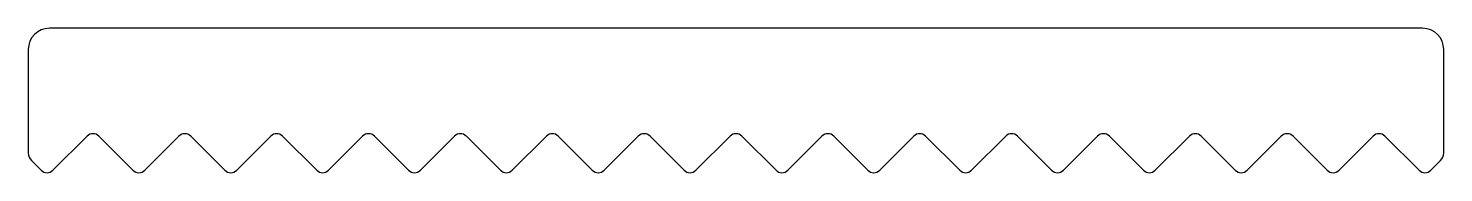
# Model space of a CAD drawing. Extents: x -0.1 to 50.7, y 0.4 to 5.6.
import ezdxf

# ---------------------------------------------------------------- set-up
doc = ezdxf.new("R2010")
doc.units = 0
doc.layers.get('0').update_dxf_attribs({"linetype": 'CONTINUOUS'})

msp = doc.modelspace()

# ---------------------------------------------------------------- linework, layer by layer
for p, q in [((49.896, 5.588), (0.62, 5.588)), ((-0.142, 4.826), (-0.142, 1.107)), ((50.658, 1.107), (50.658, 4.826)), ((0.742, 0.489), (1.966, 1.714)), ((2.39, 1.714), (3.615, 0.489)), ((4.039, 0.489), (5.263, 1.714)), ((5.687, 1.714), (6.912, 0.489)), ((7.336, 0.489), (8.56, 1.714)), ((8.984, 1.714), (10.209, 0.489)), ((10.633, 0.489), (11.857, 1.714)), ((12.282, 1.714), (13.506, 0.489)), ((13.93, 0.489), (15.154, 1.714)), ((15.579, 1.714), (16.803, 0.489)), ((17.227, 0.489), (18.451, 1.714)), ((18.876, 1.714), (20.1, 0.489)), ((20.524, 0.489), (21.748, 1.714)), ((22.173, 1.714), (23.397, 0.489)), ((23.821, 0.489), (25.046, 1.714)), ((25.47, 1.714), (26.694, 0.489)), ((27.118, 0.489), (28.343, 1.714)), ((28.767, 1.714), (29.991, 0.489)), ((31.119, 1.193), (31.64, 1.714)), ((32.064, 1.714), (33.288, 0.489)), ((33.712, 0.489), (34.937, 1.714)), ((35.361, 1.714), (36.585, 0.489)), ((37.009, 0.489), (38.234, 1.714)), ((38.658, 1.714), (39.882, 0.489)), ((40.307, 0.489), (41.531, 1.714)), ((41.955, 1.714), (43.179, 0.489)), ((43.604, 0.489), (44.828, 1.714)), ((45.252, 1.714), (46.476, 0.489)), ((46.901, 0.489), (48.125, 1.714)), ((48.549, 1.714), (49.773, 0.489)), ((30.415, 0.489), (31.119, 1.193)), ((-0.031, 0.838), (0.318, 0.489)), ((50.198, 0.489), (50.546, 0.838))]:
    msp.add_line(p, q)
for centre, radius, start, end in [((0.62, 4.826), 0.762, 90, 180), ((49.896, 4.826), 0.762, 0, 90), ((2.178, 1.502), 0.3, 45, 135), ((5.475, 1.502), 0.3, 45, 135), ((8.772, 1.502), 0.3, 45, 135), ((12.069, 1.502), 0.3, 45, 135), ((15.366, 1.502), 0.3, 45, 135), ((18.664, 1.502), 0.3, 45, 135), ((21.961, 1.502), 0.3, 45, 135), ((25.258, 1.502), 0.3, 45, 135), ((28.555, 1.502), 0.3, 45, 135), ((31.852, 1.502), 0.3, 45, 135), ((35.149, 1.502), 0.3, 45, 135), ((38.446, 1.502), 0.3, 45, 135), ((41.743, 1.502), 0.3, 45, 135), ((45.04, 1.502), 0.3, 45, 135), ((48.337, 1.502), 0.3, 45, 135), ((0.239, 1.107), 0.381, 180, 225), ((50.277, 1.107), 0.381, 315, 0), ((0.53, 0.702), 0.3, 225, 315), ((3.827, 0.702), 0.3, 225, 315), ((7.124, 0.702), 0.3, 225, 315), ((10.421, 0.702), 0.3, 225, 315), ((13.718, 0.702), 0.3, 225, 315), ((17.015, 0.702), 0.3, 225, 315), ((20.312, 0.702), 0.3, 225, 315), ((23.609, 0.702), 0.3, 225, 315), ((26.906, 0.702), 0.3, 225, 315), ((30.203, 0.702), 0.3, 225, 315), ((33.5, 0.702), 0.3, 225, 315), ((36.797, 0.702), 0.3, 225, 315), ((40.094, 0.702), 0.3, 225, 315), ((43.391, 0.702), 0.3, 225, 315), ((46.689, 0.702), 0.3, 225, 315), ((49.986, 0.702), 0.3, 225, 315)]:
    msp.add_arc(centre, radius, start, end)

doc.saveas('drawing.dxf')
